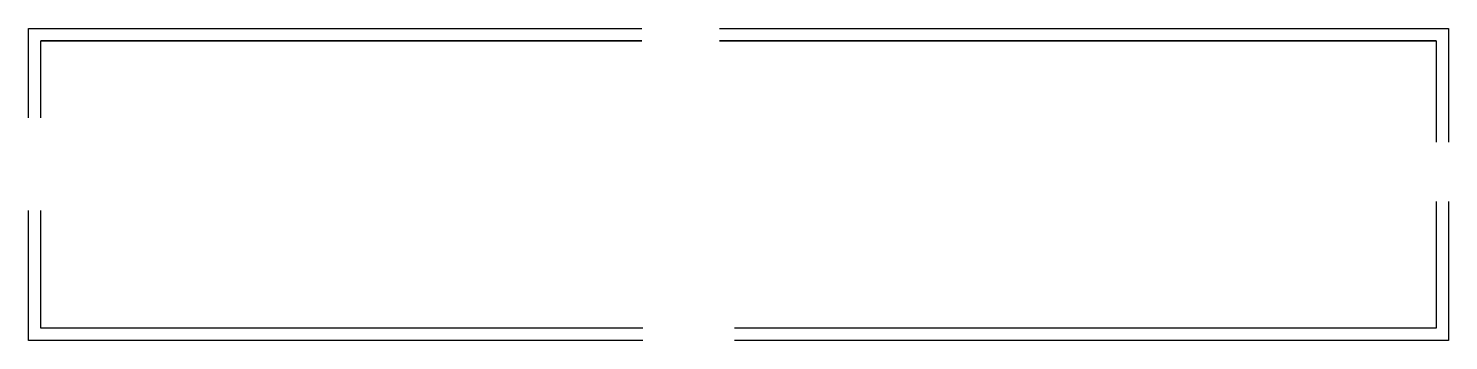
# Model space of a CAD drawing. Header units: millimetres. Extents: x 197 to 889, y 43 to 195.
import ezdxf

# ---------------------------------------------------------------- set-up
doc = ezdxf.new("R2010")
doc.units = ezdxf.units.MM

msp = doc.modelspace()

# ---------------------------------------------------------------- linework, layer by layer
at = {"color": 1}
for points in [[(197.47, 151.8), (197.47, 195.38), (203.47, 195.38), (496.38, 195.38)], [(534.14, 195.38), (889.47, 195.38), (889.47, 189.38), (889.47, 140.03)], [(889.47, 111.11), (889.47, 43.38), (541.5, 43.38)], [(496.87, 43.38), (197.47, 43.38), (197.47, 106.7)]]:
    msp.add_lwpolyline(points, dxfattribs=at)
for points in [[(203.47, 151.8), (203.47, 189.38), (496.38, 189.38), (203.47, 189.38)], [(883.47, 189.38), (883.47, 140.03)], [(883.47, 111.11), (883.47, 49.38), (541.5, 49.38)], [(496.87, 49.38), (203.47, 49.38), (203.47, 106.7)]]:
    msp.add_lwpolyline(points)
msp.add_lwpolyline([(534.14, 189.38), (883.47, 189.38)], close=True)

doc.saveas('drawing.dxf')
